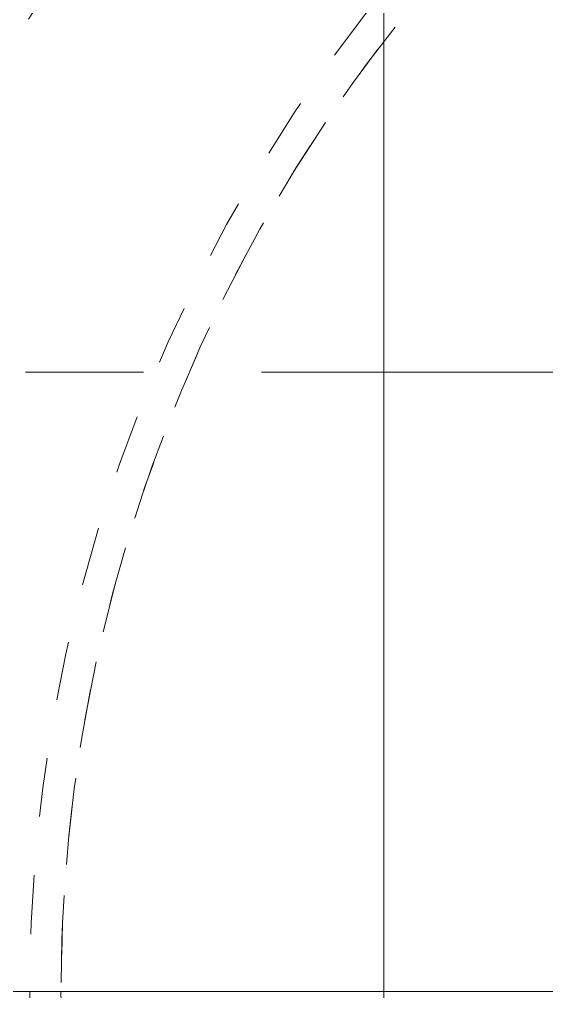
# Model space of a CAD drawing. Header units: millimetres. Extents: x -50460 to 50460, y -35640 to 35640.
# Drawn here: x -33420.92 to -33411.98, y 21339.44 to 21355.93 of the extents above; entities that cross this region are included whole.
import ezdxf

# ---------------------------------------------------------------- set-up
doc = ezdxf.new("R2010")
doc.units = ezdxf.units.MM
doc.linetypes.add('点画线', pattern=[18, 12, -2, 2, -2])
doc.linetypes.add('虚线', pattern=[2, 1, -1])
for name, color, linetype, lineweight in [('EB0', 7, 'Continuous', 15), ('中心线层', 1, '点画线', 18), ('尺寸线层', 4, 'Continuous', 18), ('粗实线层', 7, 'Continuous', 15), ('粗实线层_1', 7, 'Continuous', 15), ('虚线层', 100, '虚线', 18)]:
    doc.layers.add(name, color=color, linetype=linetype, lineweight=lineweight)

# ---------------------------------------------------------------- blocks, each defined once
blk = doc.blocks.new('*X930')
at = {"layer": '中心线层'}
blk.add_line((-3, 42.5), (88, 42.5), dxfattribs=at)
at = {"layer": '虚线层', "linetype": '虚线', "lineweight": 18}
for radius, start, end in [(42.49999999999999, 109.7499227956501, 180.0000198478502), (40, 0, 180.0000198478428), (40.00000000000001, 91.41506491663665, 180.0000198478558), (31.65000000000002, 74.38802262970343, 180.000019847834), (27.00000000000002, 27.26604445059181, 180.0000198477017), (26.46977493752543, 0, 180.0000198478428), (26.46977493752544, 24.94751714876795, 180.0000198475742), (40.00000000000021, 180.0000198582685, 1.04256241570128e-08), (31.65000000000009, 180.0000198582686, 285.611977370288), (27.00000000000001, 180.0000198582686, 332.7339555492674), (26.46977493752543, 179.9999801417315, 359.9999999895743), (26.46977493752543, 179.9999801417315, 335.0524828509637)]:
    blk.add_arc((42.5, 42.5), radius, start, end, dxfattribs=at)
blk = doc.blocks.new('*X926')
at = {"layer": '粗实线层_1'}
blk.add_blockref('*X930', (8.5, -42.5), dxfattribs=at)
blk = doc.blocks.new('*X934')
at = {"layer": '粗实线层'}
blk.add_line((-1.455191522836685e-11, -50), (0, 0), dxfattribs=at)
blk = doc.blocks.new('*X933')
at = {"layer": '中心线层', "linetype": '点画线', "lineweight": 18}
blk.add_line((-199.0707794651389, -15), (-171.9624457084283, -15), dxfattribs=at)
at = {"layer": '粗实线层_1'}
blk.add_blockref('*X934', (-178.9999999999854, 0), dxfattribs=at)
blk = doc.blocks.new('*X856')
at = {"layer": 'EB0'}
blk.add_blockref('*X926', (774.9999999998981, -257.283876292433), dxfattribs=at)
at = {"layer": '粗实线层_1'}
blk.add_blockref('*X933', (983.9999999998981, -231.7838762924948), dxfattribs=at)
blk = doc.blocks.new('*X805')
at = {"layer": '尺寸线层'}
blk.add_blockref('*X856', (-1514.999999999978, 819.7834044954434), dxfattribs=at)

msp = doc.modelspace()

# ---------------------------------------------------------------- block references
at = {"layer": '尺寸线层'}
msp.add_blockref('*X805', (-32704.74217485111, 20776.94507927555), dxfattribs=at)

doc.saveas('drawing.dxf')
